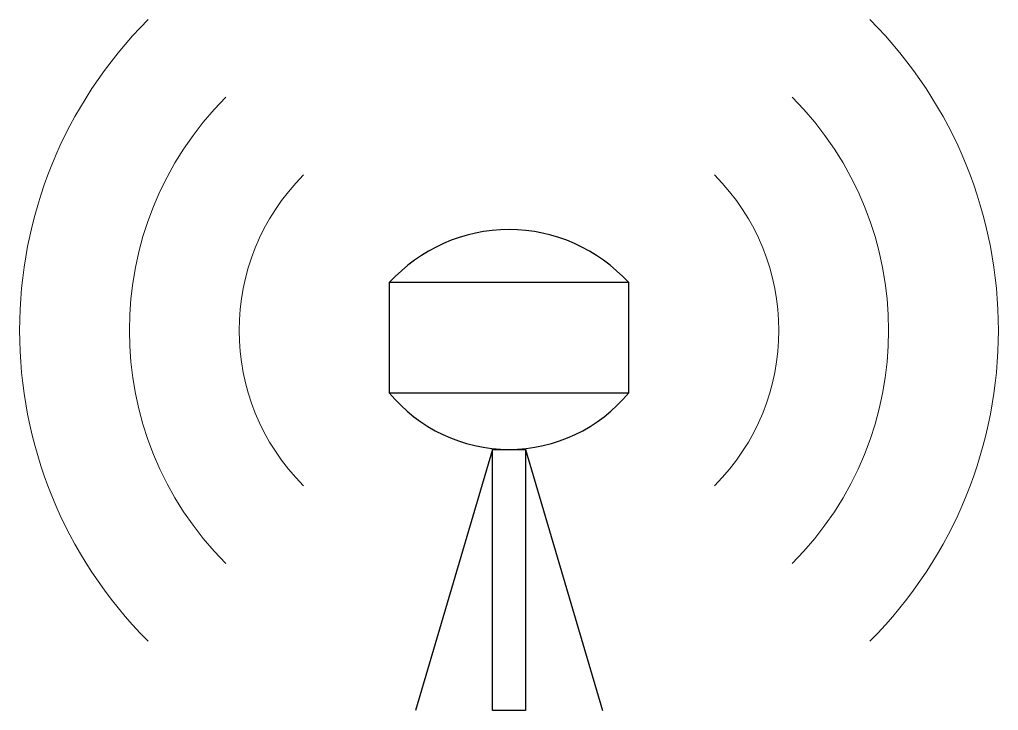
# Model space of a CAD drawing. Extents: x -2.23 to 2.23, y -1.7 to 1.45.
import ezdxf

# ---------------------------------------------------------------- set-up
doc = ezdxf.new("R2010")
doc.units = 0

msp = doc.modelspace()

# ---------------------------------------------------------------- linework, layer by layer
for p, q in [((-0.0751, -0.508), (-0.426, -1.6959)), ((0.0751, -0.508), (0.426, -1.6959))]:
    msp.add_line(p, q)
for points in [[(-0.545, -0.2507), (0.545, -0.2507), (0.545, 0.2507), (-0.545, 0.2507)], [(-0.0751, -0.508), (0.0751, -0.508), (0.0751, -1.6959), (-0.0751, -1.6959)]]:
    msp.add_lwpolyline(points, close=True)
at = {"lineweight": 18}
for centre, radius, start, end in [((-0.2287, 0.0334), 2, 135, 225), ((0.2287, 0.0334), 2, 315, 45), ((-0.2287, 0.0334), 1.5, 135, 225), ((0.2287, 0.0334), 1.5, 315, 45), ((-0.2287, 0.0334), 1, 135, 225), ((0.2287, 0.0334), 1, 315, 45)]:
    msp.add_arc(centre, radius, start, end, dxfattribs=at)
for centre, radius, start, end in [((0, -0.2442), 0.7361, 42.2395, 137.7605), ((0, 0.1979), 0.7059, 219.4567, 320.5433)]:
    msp.add_arc(centre, radius, start, end)

doc.saveas('drawing.dxf')
